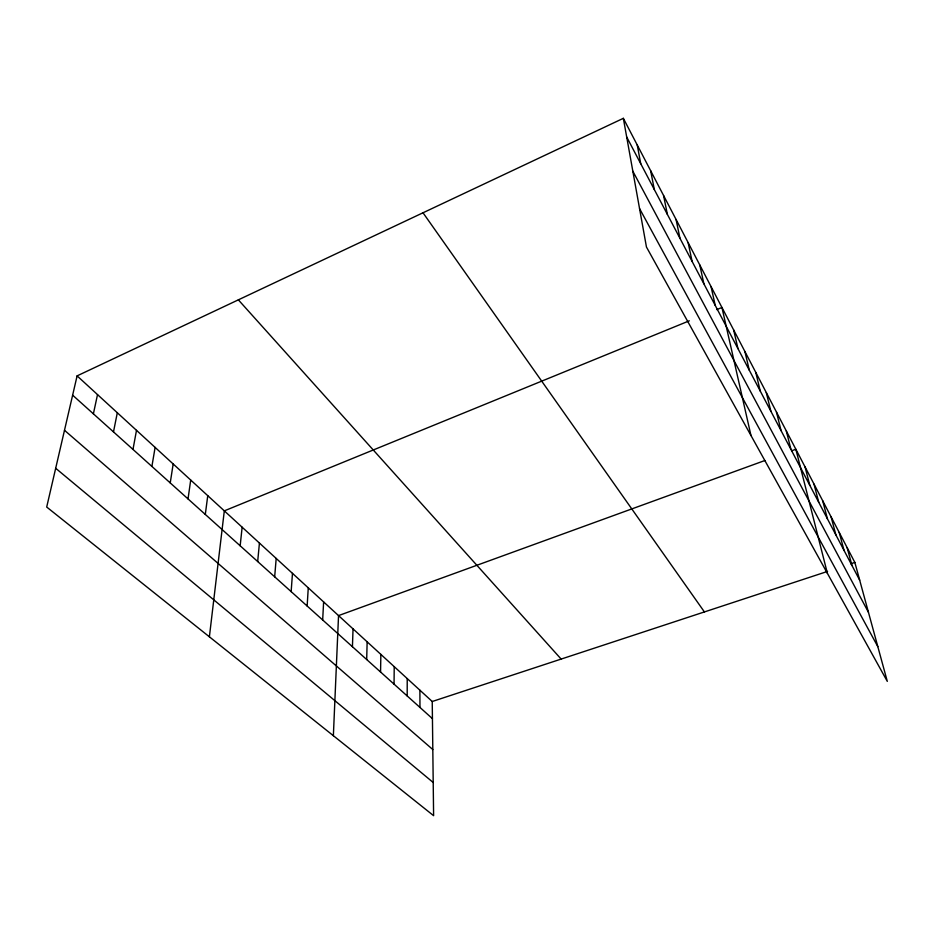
<?xml version="1.0" encoding="UTF-8"?>
<svg xmlns="http://www.w3.org/2000/svg" width="934" height="934" viewBox="0 0 934 934"><rect width="100%" height="100%" fill="white"/><g stroke="black" fill="none" stroke-linecap="round" stroke-linejoin="round"><path stroke-width="1.4" d="M407.189 695.947L407.224 678.574M394.055 684.132L394.218 666.654M380.558 672.001L380.862 654.407M366.688 659.532L367.144 641.821M352.433 646.713L353.04 628.897M333.368 735.712L338.54 615.599L764.829 460.532M322.674 619.966L323.619 601.916M307.146 606.003L308.267 587.848M291.151 591.619L292.47 573.359M274.666 576.803L276.195 558.439M257.679 561.532L259.43 543.063M240.166 545.795L242.139 527.208M209.391 636.813L224.312 510.863L689.315 320.817M205.305 514.447L207.757 495.685M188.026 498.919L190.711 480.053M170.233 482.913L173.175 463.976M151.892 466.428L155.114 447.409M132.99 449.429L136.492 430.341M113.493 431.905L117.31 412.746M93.388 413.832L97.521 394.603M77.102 375.877L46.7 507.034L433.609 815.674L432.232 701.504L77.102 375.877L623.34 118.326L854.844 562.42L887.3 681.376L646.456 247.031L623.34 118.326M716.728 309.609L721.935 307.484L750.971 435.513M791.798 450.725L795.85 449.254L827.407 573.371M432.232 701.504L827.582 571.398M850.746 563.774L854.844 562.42M55.69 468.273L433.213 782.505M64.493 430.282L432.804 749.535M72.63 395.164L432.43 718.643M238.357 299.849L561.147 659.077M423.009 212.777L704.411 611.933M639.545 208.551L877.82 646.632M632.832 171.202L868.433 612.249M626.691 136.994L859.677 580.166M847.15 547.674L851.983 565.514M839.234 532.485L844.044 550.43M831.085 516.841L835.872 534.878M822.679 500.729L827.442 518.849M814.004 484.104L818.756 502.317M805.073 466.953L809.778 485.248M786.323 430.983L790.958 449.441M776.481 412.104L781.069 430.632M766.3 392.584L770.842 411.182M755.781 372.409L760.264 391.066M744.9 351.523L749.313 370.226M733.622 329.889L737.965 348.651M711.043 286.575L715.222 305.395M699.776 264.964L703.874 283.796M688.125 242.618L692.117 261.462M676.076 219.49L679.964 238.322M663.584 195.545L667.366 214.353M650.659 170.735L654.302 189.509M637.245 145.015L640.747 163.742M419.891 690.191L419.973 707.447"/></g></svg>
